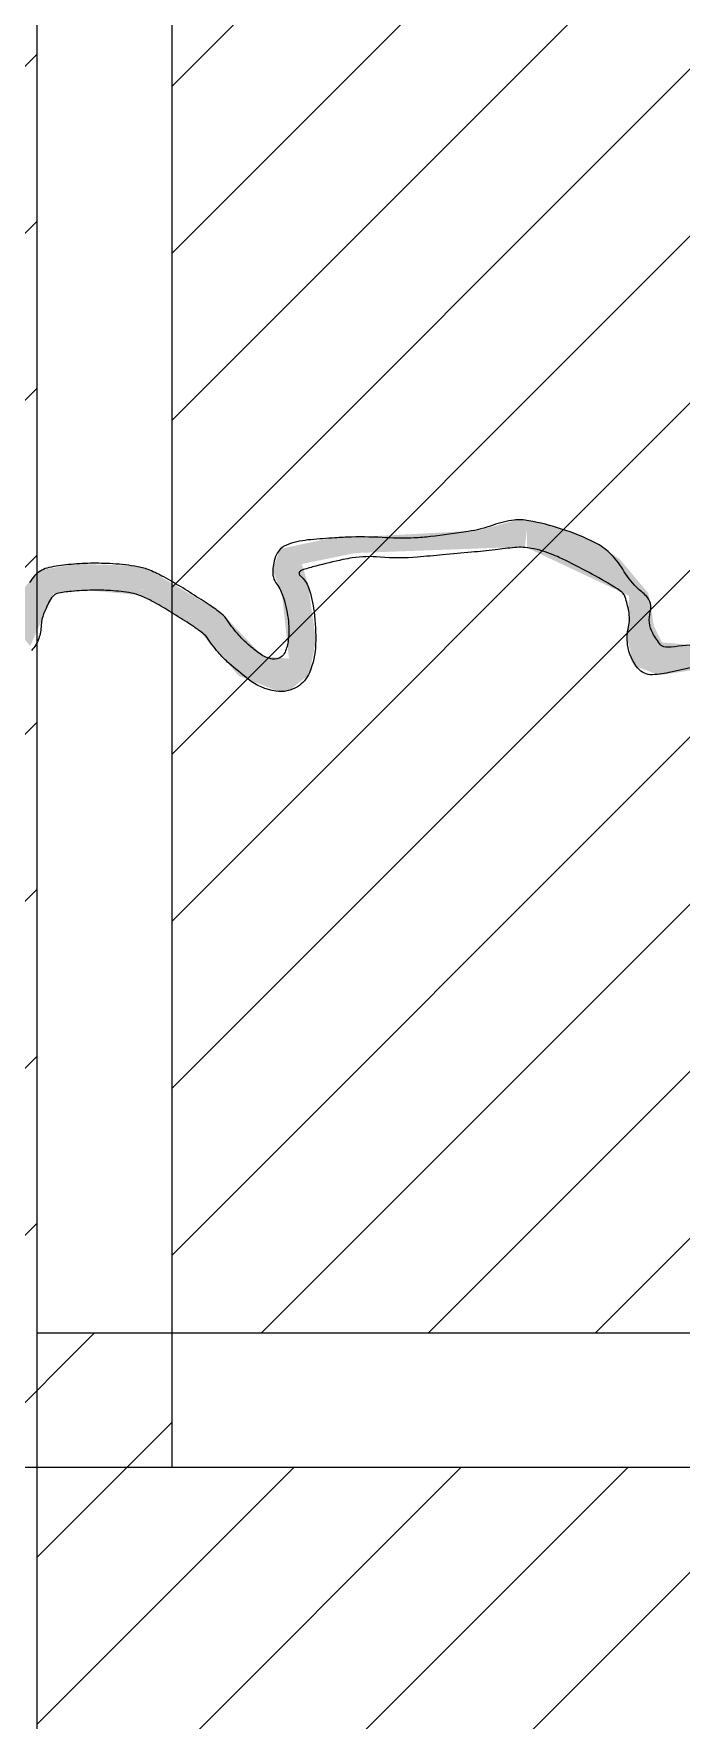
# Model space of a CAD drawing. Header units: metres. Extents: x 511779 to 512620, y 196282 to 196876.
# Drawn here: x 512523.82 to 512530.68, y 196389.82 to 196407.67 of the extents above; entities that cross this region are included whole.
import ezdxf

# ---------------------------------------------------------------- set-up
doc = ezdxf.new("R2010")
doc.units = ezdxf.units.M
doc.header["$MEASUREMENT"] = 0
doc.layers.get('0').update_dxf_attribs({"linetype": 'CONTINUOUS'})
doc.layers.add('KOP', color=7, linetype='CONTINUOUS')
doc.layers.add('sungai', color=45, linetype='CONTINUOUS')

msp = doc.modelspace()

# ---------------------------------------------------------------- hatches: boundary and pattern name
at = {"layer": 'KOP', "ltscale": 0.5}
h = msp.add_hatch(dxfattribs=at)
h.set_pattern_fill('ANSI31', color=1, scale=10, style=0)
h.set_pattern_definition([(45, (71.4876, 0), (-0.8838834765, 0.8838834765), [])])
edge = h.paths.add_edge_path(flags=16)
edge.add_arc((512532.423, 196433.478), 3.057, 0, 360)
h.paths.add_polyline_path([(512523.858, 196440.95), (512543.808, 196440.95), (512543.808, 196423.85), (512523.858, 196423.85)])
h.paths.add_polyline_path([(512542.383, 196440.95), (512562.333, 196440.95), (512562.333, 196423.85), (512542.383, 196423.85)])
edge = h.paths.add_edge_path(flags=16)
edge.add_arc((512551.955, 196433.478), 3.057, 0, 360)
h.paths.add_polyline_path([(512560.908, 196440.95), (512580.858, 196440.95), (512580.858, 196423.85), (512560.908, 196423.85)])
edge = h.paths.add_edge_path(flags=16)
edge.add_arc((512570.126, 196433.478), 3.057, 0, 360)
h.paths.add_polyline_path([(512579.433, 196425.275), (512599.383, 196425.275), (512599.383, 196408.175), (512579.433, 196408.175)])
edge = h.paths.add_edge_path(flags=16)
edge.add_arc((512589.144, 196417.665), 3.057, 0, 360)
h.paths.add_polyline_path([(512560.908, 196425.275), (512580.858, 196425.275), (512580.858, 196408.175), (512560.908, 196408.175)])
h.paths.add_polyline_path([(512542.383, 196425.275), (512562.333, 196425.275), (512562.333, 196408.175), (512542.383, 196408.175)])
h.paths.add_polyline_path([(512523.858, 196425.275), (512543.808, 196425.275), (512543.808, 196408.175), (512523.858, 196408.175)])
h.paths.add_polyline_path([(512505.333, 196425.275), (512525.283, 196425.275), (512525.283, 196408.175), (512505.333, 196408.175)])
h.paths.add_polyline_path([(512523.858, 196409.6), (512543.808, 196409.6), (512543.808, 196392.5), (512523.858, 196392.5)])
h.paths.add_polyline_path([(512505.333, 196409.6), (512525.283, 196409.6), (512525.283, 196392.5), (512505.333, 196392.5)])
h.paths.add_polyline_path([(512542.383, 196409.6), (512562.333, 196409.6), (512562.333, 196392.5), (512542.383, 196392.5)])
h.paths.add_polyline_path([(512560.908, 196409.6), (512580.858, 196409.6), (512580.858, 196392.5), (512560.908, 196392.5)])
h.paths.add_polyline_path([(512579.433, 196409.6), (512599.383, 196409.6), (512599.383, 196392.5), (512579.433, 196392.5)])
h.paths.add_polyline_path([(512597.958, 196393.925), (512617.908, 196393.925), (512617.908, 196376.825), (512597.958, 196376.825)])
h.paths.add_polyline_path([(512579.433, 196393.925), (512599.383, 196393.925), (512599.383, 196376.825), (512579.433, 196376.825)])
h.paths.add_polyline_path([(512560.908, 196393.925), (512580.858, 196393.925), (512580.858, 196376.825), (512560.908, 196376.825)])
h.paths.add_polyline_path([(512542.383, 196393.925), (512562.333, 196393.925), (512562.333, 196376.825), (512542.383, 196376.825)])
h.paths.add_polyline_path([(512523.858, 196393.925), (512543.808, 196393.925), (512543.808, 196376.825), (512523.858, 196376.825)])
edge = h.paths.add_edge_path(flags=16)
edge.add_arc((512571.015, 196385.187), 3.057, 0, 360)
edge = h.paths.add_edge_path(flags=16)
edge.add_arc((512551.79, 196384.481), 3.057, 0, 360)
edge = h.paths.add_edge_path(flags=16)
edge.add_arc((512532.988, 196384.481), 3.057, 0, 360)
edge = h.paths.add_edge_path(flags=16)
edge.add_arc((512533.899, 196400.421), 3.057, 0, 360)
edge = h.paths.add_edge_path(flags=16)
edge.add_arc((512514.397, 196399.691), 3.057, 0, 360)
edge = h.paths.add_edge_path(flags=16)
edge.add_arc((512515.155, 196416.926), 3.057, 0, 360)
edge = h.paths.add_edge_path(flags=16)
edge.add_arc((512533.571, 196417.021), 3.057, 0, 360)
edge = h.paths.add_edge_path(flags=16)
edge.add_arc((512552.148, 196417.106), 3.057, 0, 360)
edge = h.paths.add_edge_path(flags=16)
edge.add_arc((512552.949, 196400.556), 3.057, 0, 360)
edge = h.paths.add_edge_path(flags=16)
edge.add_arc((512570.351, 196400.556), 3.057, 0, 360)
edge = h.paths.add_edge_path(flags=16)
edge.add_arc((512570.294, 196416.853), 3.057, 0, 360)
edge = h.paths.add_edge_path(flags=16)
edge.add_arc((512589.265, 196401.204), 3.057, 0, 360)
edge = h.paths.add_edge_path(flags=16)
edge.add_arc((512589.798, 196384.821), 3.057, 0, 360)
edge = h.paths.add_edge_path(flags=16)
edge.add_arc((512608.213, 196384.944), 3.057, 0, 360)
at = {"layer": 'sungai', "ltscale": 30}
for points in [[(512529.024, 196402.244), (512529.043, 196402.417), (512529.042, 196402.524, 0.049068), (512528.939, 196402.528), (512528.527, 196402.416), (512527.014, 196402.334), (512527.192, 196402.171), (512527.229, 196402.178)], [(512531.572, 196401.05), (512531.89, 196401.341), (512531.757, 196401.341), (512531.309, 196401.305), (512530.765, 196401.208), (512530.475, 196401.232), (512530.39, 196401.401), (512530.344, 196401.667, 0.09428), (512530.309, 196401.722), (512530.309, 196401.722, -0.09428), (512530.344, 196401.667), (512530.33, 196401.752), (512530.027, 196402.114), (512529.771, 196402.284, 0.00217), (512529.767, 196402.287, 0.037515), (512529.412, 196402.432, 0.032276), (512529.064, 196402.52, 0.010713), (512529.042, 196402.524), (512529.046, 196402.234), (512530.125, 196401.725), (512530.113, 196401.254), (512530.173, 196400.988), (512530.443, 196400.886)], [(512526.444, 196401.749), (512526.661, 196402.062), (512527.192, 196402.171), (512527.008, 196402.339), (512526.428, 196402.221), (512526.353, 196401.996)], [(512527.192, 196402.171), (512527.014, 196402.334), (512526.936, 196402.329), (512526.428, 196402.221), (512526.424, 196402.21, -0.012508), (512526.431, 196402.217), (512526.431, 196402.217, 0.000002), (512526.431, 196402.217), (512526.431, 196402.217), (512526.431, 196402.217), (512526.431, 196402.217, 0.012507), (512526.424, 196402.21), (512526.356, 196402.003), (512526.452, 196401.726), (512526.519, 196401.113), (512526.709, 196400.868), (512526.728, 196400.883, 0.009021), (512526.733, 196400.894, 0.014576), (512526.741, 196400.911, 0.000938), (512526.742, 196400.914), (512526.808, 196401.241, 0.003156), (512526.808, 196401.27), (512526.726, 196401.846), (512526.679, 196402.002, 0.058052), (512526.648, 196401.988), (512526.648, 196401.988, -0.056691), (512526.678, 196402.002, -0.000082), (512526.679, 196402.002), (512526.661, 196402.062)], [(512524.919, 196401.736), (512525.136, 196401.945), (512525.052, 196401.995, 0.058703), (512524.925, 196402.033, 0.007303), (512524.855, 196402.044), (512524.283, 196402.063, 0.003399), (512524.243, 196402.06), (512523.92, 196402.001), (512524.099, 196401.756), (512524.398, 196401.783)], [(512523.785, 196401.193), (512524.032, 196401.75), (512524.099, 196401.756), (512523.92, 196402.001), (512523.864, 196401.991), (512523.706, 196401.786), (512523.628, 196401.38)], [(512525.136, 196401.945), (512524.921, 196401.737, -0.004763), (512524.929, 196401.735), (512524.931, 196401.735), (512524.932, 196401.734, -0.014103), (512524.956, 196401.724, -0.023161), (512525.08, 196401.665, -0.01555), (512525.256, 196401.563, -0.002628), (512525.422, 196401.46), (512525.535, 196401.396), (512525.547, 196401.383), (512525.694, 196401.614)], [(512525.811, 196401.544), (512525.694, 196401.614), (512525.547, 196401.383), (512525.562, 196401.367, -0.000986), (512525.566, 196401.363), (512525.566, 196401.363), (512525.566, 196401.363), (512525.566, 196401.363, 0.000986), (512525.562, 196401.367), (512525.995, 196400.877), (512526.417, 196400.712, 0.08825), (512526.533, 196400.726), (512526.709, 196400.868), (512526.519, 196401.113), (512526.525, 196401.061), (512526.247, 196401.085)], [(512525.811, 196401.544), (512525.752, 196401.579, -0.010705), (512525.809, 196401.536), (512525.809, 196401.536, 0.010705), (512525.752, 196401.579), (512525.694, 196401.614), (512525.547, 196401.383), (512526.247, 196401.085)]]:
    msp.add_hatch(color=43, dxfattribs=at).paths.add_polyline_path(points)

# ---------------------------------------------------------------- linework, layer by layer
at = {"color": 5, "linetype": 'Continuous', "lineweight": -3}
for points in [[(512505.333, 196409.6), (512525.283, 196409.6), (512525.283, 196392.5), (512505.333, 196392.5)], [(512523.858, 196409.6), (512543.808, 196409.6), (512543.808, 196392.5), (512523.858, 196392.5)], [(512523.858, 196393.925), (512543.808, 196393.925), (512543.808, 196376.825), (512523.858, 196376.825)]]:
    msp.add_lwpolyline(points, close=True, dxfattribs=at)
at = {"layer": 'sungai', "color": 43, "ltscale": 30}
for points in [[(512530.889, 196401.219, -0.01365), (512530.571, 196401.183, -0.05869), (512530.496, 196401.185, -0.185431), (512530.46, 196401.206, -0.050007), (512530.377, 196401.33, -0.190321), (512530.351, 196401.557, 0.262711), (512530.309, 196401.722, 0.030234), (512530.261, 196401.766, -0.026472), (512530.206, 196401.815, -0.060618), (512530.059, 196402.006, 0.067339), (512529.923, 196402.176, 0.075348), (512529.767, 196402.287, 0.037514), (512529.412, 196402.432, 0.032276), (512529.064, 196402.52, 0.074565), (512528.909, 196402.526, 0.058414), (512528.686, 196402.473, -0.048962), (512528.422, 196402.406, -0.008154), (512528.023, 196402.352, -0.019078), (512527.851, 196402.338, -0.024765), (512527.557, 196402.34, 0.019674), (512527.186, 196402.347, 0.010333), (512527.012, 196402.339, 0.006992), (512526.755, 196402.319, 0.053599), (512526.522, 196402.272, 0.121709), (512526.431, 196402.217, 0.085331), (512526.393, 196402.162, 0.061042), (512526.363, 196402.072, 0.032464), (512526.353, 196401.996, 0.049078), (512526.355, 196401.945, 0.125936), (512526.387, 196401.864, -0.071844), (512526.457, 196401.732, -0.054859), (512526.515, 196401.487, -0.059219), (512526.517, 196401.255, -0.073446), (512526.483, 196401.128, -0.145609), (512526.44, 196401.076, -0.18702), (512526.35, 196401.056, -0.11825), (512526.218, 196401.11, -0.025093), (512526.096, 196401.207, -0.027776), (512525.996, 196401.306, -0.039006), (512525.875, 196401.463, 0.0785), (512525.809, 196401.536, 0.011285), (512525.749, 196401.582, 0.010187), (512525.681, 196401.63, 0.006311), (512525.596, 196401.685, 0.002777), (512525.399, 196401.808, 0.015773), (512525.198, 196401.925, 0.02236), (512525.05, 196401.996, 0.057704), (512524.925, 196402.033, 0.027822), (512524.658, 196402.064, 0.019721), (512524.423, 196402.069, 0.019713), (512524.189, 196402.055, 0.02795), (512523.983, 196402.024, 0.071665), (512523.907, 196401.996, 0.041397), (512523.864, 196401.967, 0.04702), (512523.83, 196401.936, 0.036384), (512523.778, 196401.867, 0.026867)], [(512530.951, 196400.99, 0.026501), (512530.57, 196400.918, -0.051425), (512530.373, 196400.89, -0.23347), (512530.22, 196400.958, -0.138439), (512530.111, 196401.207, -0.093757), (512530.12, 196401.395, 0.106003), (512530.123, 196401.561, 0.030167), (512530.085, 196401.712, 0.114504), (512530.064, 196401.748, 0.061758), (512530.003, 196401.798, 0.015855), (512529.74, 196401.951, 0.008268), (512529.449, 196402.102, 0.019173), (512529.321, 196402.16, 0.050635), (512529.093, 196402.227, 0.06798), (512528.917, 196402.236, 0.009493), (512528.709, 196402.213, -0.007864), (512528.457, 196402.186, -0.001179), (512528.152, 196402.158, -0.00135), (512527.886, 196402.135, -0.041922), (512527.49, 196402.135, 0.056397), (512527.195, 196402.126, 0.020135), (512527.095, 196402.108, 0.006945), (512526.808, 196402.039, 0.013914), (512526.678, 196402.002, 0.05669), (512526.648, 196401.988, 0.532567), (512526.645, 196401.935, -0.150009), (512526.732, 196401.813, -0.049686), (512526.79, 196401.558, -0.037565), (512526.807, 196401.214, -0.095203), (512526.741, 196400.911, -0.152571), (512526.614, 196400.762, -0.179981), (512526.387, 196400.716, -0.127908), (512526.093, 196400.842, -0.015575), (512525.887, 196401.013, -0.030678), (512525.791, 196401.109, -0.033543), (512525.67, 196401.266, 0.078425), (512525.612, 196401.329, 0.008803), (512525.566, 196401.363, 0.009075), (512525.521, 196401.395, 0.007422), (512525.445, 196401.445, 0.003001), (512525.256, 196401.563, 0.01555), (512525.08, 196401.665, 0.023161), (512524.956, 196401.724, 0.0569), (512524.856, 196401.754, 0.026899), (512524.636, 196401.78, 0.020645), (512524.444, 196401.784, 0.017658), (512524.221, 196401.772, 0.030006), (512524.069, 196401.75, 0.128093), (512524.037, 196401.733, 0.06898), (512524.011, 196401.704, 0.03228), (512523.97, 196401.631, 0.008392), (512523.952, 196401.591, 0.005807), (512523.927, 196401.534, 0.08993), (512523.901, 196401.414, -0.076791), (512523.875, 196401.272, -0.104097), (512523.798, 196401.145, -0.077923)]]:
    msp.add_lwpolyline(points, format="xyb", dxfattribs=at)

doc.saveas('drawing.dxf')
